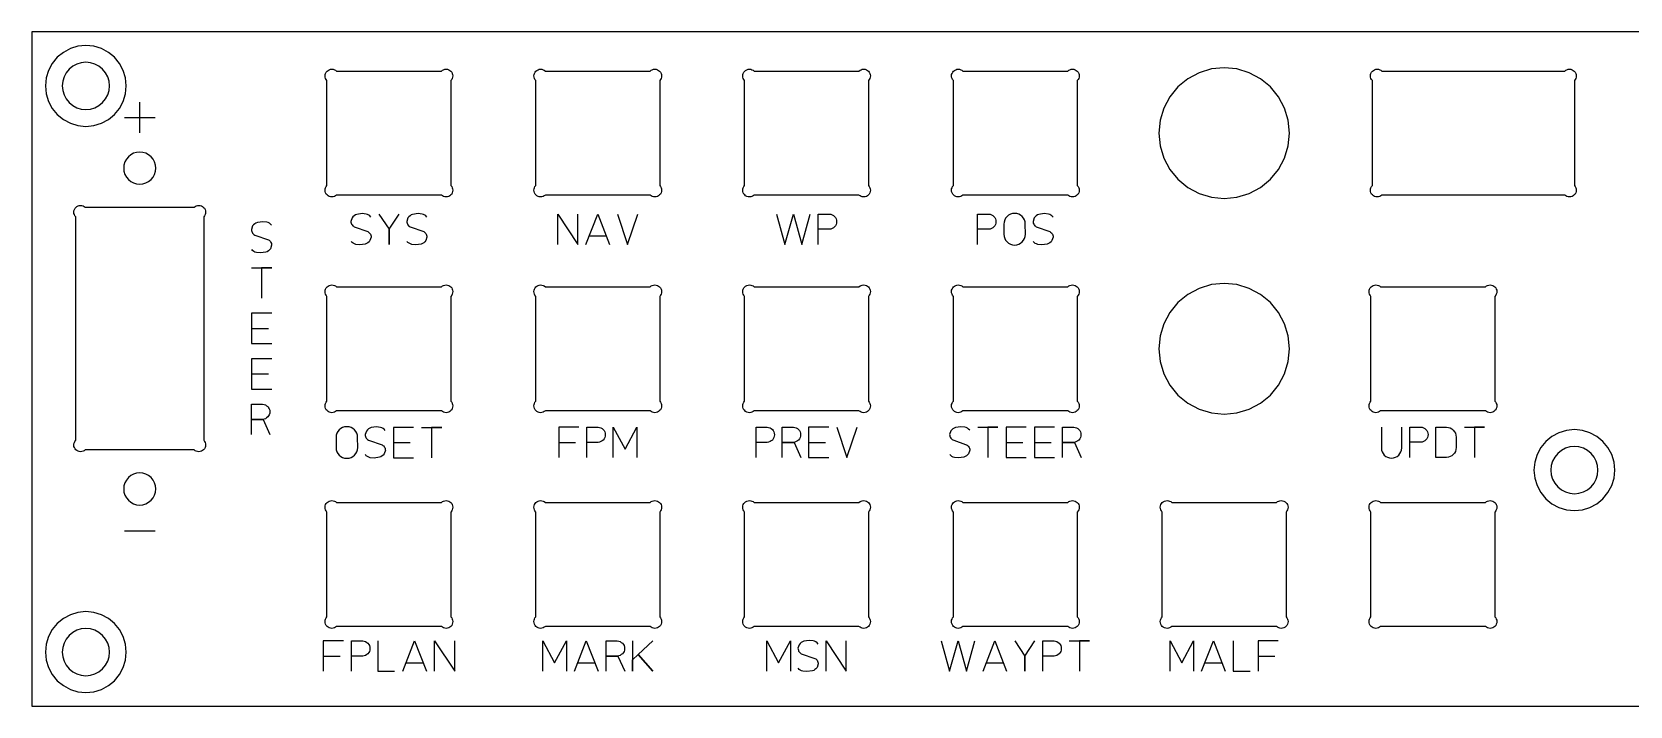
# Model space of a CAD drawing. Extents: x -112 to 112, y -25 to 25.
# Drawn here: x -112.5 to 6.1, y -25 to 25 of the extents above; entities that cross this region are included whole.
import ezdxf

# ---------------------------------------------------------------- set-up
doc = ezdxf.new("R2010")
doc.units = 0
doc.layers.add('LAYER_1', color=7, linetype='CONTINUOUS')

msp = doc.modelspace()

# ---------------------------------------------------------------- linework, layer by layer
at = {"layer": 'LAYER_1'}
msp.add_lwpolyline([(112.5, 25), (-112.5, 25), (-112.5, 25), (-112.5, -25), (-112.5, -25), (112.5, -25), (112.5, -25), (112.5, 25), (112.5, 25)], close=True, dxfattribs=at)
at = {"layer": 'LAYER_1', "color": 254}
for points in [[(-108.5, 24), (-109.09, 23.94), (-109.65, 23.77), (-110.17, 23.49), (-110.62, 23.12), (-110.99, 22.67), (-111.27, 22.15), (-111.44, 21.59), (-111.5, 21), (-111.44, 20.41), (-111.27, 19.85), (-110.99, 19.33), (-110.62, 18.88), (-110.17, 18.51), (-109.65, 18.23), (-109.09, 18.06), (-108.5, 18), (-107.91, 18.06), (-107.35, 18.23), (-106.83, 18.51), (-106.38, 18.88), (-106.01, 19.33), (-105.73, 19.85), (-105.56, 20.41), (-105.5, 21), (-105.56, 21.59), (-105.73, 22.15), (-106.01, 22.67), (-106.38, 23.12), (-106.83, 23.49), (-107.35, 23.77), (-107.91, 23.94)], [(2, -4.5), (1.41, -4.56), (0.85, -4.73), (0.33, -5.01), (-0.12, -5.38), (-0.49, -5.83), (-0.77, -6.35), (-0.94, -6.91), (-1, -7.5), (-0.94, -8.09), (-0.77, -8.65), (-0.49, -9.17), (-0.12, -9.62), (0.33, -9.99), (0.85, -10.27), (1.41, -10.44), (2, -10.5), (2.59, -10.44), (3.15, -10.27), (3.67, -9.99), (4.12, -9.62), (4.49, -9.17), (4.77, -8.65), (4.94, -8.09), (5, -7.5), (4.94, -6.91), (4.77, -6.35), (4.49, -5.83), (4.12, -5.38), (3.67, -5.01), (3.15, -4.73), (2.59, -4.56)], [(-108.5, -18), (-109.09, -18.06), (-109.65, -18.23), (-110.17, -18.51), (-110.62, -18.88), (-110.99, -19.33), (-111.27, -19.85), (-111.44, -20.41), (-111.5, -21), (-111.44, -21.59), (-111.27, -22.15), (-110.99, -22.67), (-110.62, -23.12), (-110.17, -23.49), (-109.65, -23.77), (-109.09, -23.94), (-108.5, -24), (-107.91, -23.94), (-107.35, -23.77), (-106.83, -23.49), (-106.38, -23.12), (-106.01, -22.67), (-105.73, -22.15), (-105.56, -21.59), (-105.5, -21), (-105.56, -20.41), (-105.73, -19.85), (-106.01, -19.33), (-106.38, -18.88), (-106.83, -18.51), (-107.35, -18.23), (-107.91, -18.06)]]:
    msp.add_lwpolyline(points, close=True, dxfattribs=at)
at = {"layer": 'LAYER_1', "color": 7}
for points in [[(-108.5, 22.75), (-108.84, 22.72), (-109.17, 22.62), (-109.47, 22.46), (-109.74, 22.24), (-109.96, 21.97), (-110.12, 21.67), (-110.22, 21.34), (-110.25, 21), (-110.22, 20.66), (-110.12, 20.33), (-109.96, 20.03), (-109.74, 19.76), (-109.47, 19.54), (-109.17, 19.38), (-108.84, 19.28), (-108.5, 19.25), (-108.16, 19.28), (-107.83, 19.38), (-107.53, 19.54), (-107.26, 19.76), (-107.04, 20.03), (-106.88, 20.33), (-106.78, 20.66), (-106.75, 21), (-106.78, 21.34), (-106.88, 21.67), (-107.04, 21.97), (-107.26, 22.24), (-107.53, 22.46), (-107.83, 22.62), (-108.16, 22.72)], [(-82.11, 22.1), (-82.03, 22.16), (-81.95, 22.2), (-81.86, 22.23), (-81.76, 22.24), (-81.66, 22.23), (-81.56, 22.2), (-81.48, 22.15), (-81.41, 22.09), (-81.34, 22.02), (-81.3, 21.93), (-81.27, 21.84), (-81.26, 21.74), (-81.27, 21.64), (-81.3, 21.55), (-81.34, 21.47), (-81.4, 21.39), (-81.4, 13.61), (-81.34, 13.53), (-81.3, 13.45), (-81.27, 13.36), (-81.26, 13.26), (-81.27, 13.16), (-81.3, 13.06), (-81.34, 12.98), (-81.41, 12.91), (-81.48, 12.84), (-81.56, 12.8), (-81.66, 12.77), (-81.76, 12.76), (-81.86, 12.77), (-81.95, 12.8), (-82.03, 12.84), (-82.11, 12.9), (-89.89, 12.9), (-89.97, 12.84), (-90.05, 12.8), (-90.14, 12.77), (-90.24, 12.76), (-90.34, 12.77), (-90.43, 12.8), (-90.52, 12.84), (-90.59, 12.91), (-90.65, 12.98), (-90.7, 13.06), (-90.73, 13.16), (-90.74, 13.26), (-90.73, 13.36), (-90.7, 13.45), (-90.66, 13.53), (-90.6, 13.61), (-90.6, 21.39), (-90.66, 21.47), (-90.7, 21.55), (-90.73, 21.64), (-90.74, 21.74), (-90.73, 21.84), (-90.7, 21.93), (-90.65, 22.02), (-90.59, 22.09), (-90.52, 22.15), (-90.43, 22.2), (-90.34, 22.23), (-90.24, 22.24), (-90.14, 22.23), (-90.05, 22.2), (-89.97, 22.16), (-89.89, 22.1), (-82.11, 22.1)], [(-66.61, 22.1), (-66.53, 22.16), (-66.45, 22.2), (-66.36, 22.23), (-66.26, 22.24), (-66.16, 22.23), (-66.06, 22.2), (-65.98, 22.15), (-65.91, 22.09), (-65.84, 22.02), (-65.8, 21.93), (-65.77, 21.84), (-65.76, 21.74), (-65.77, 21.64), (-65.8, 21.55), (-65.84, 21.47), (-65.9, 21.39), (-65.9, 13.61), (-65.84, 13.53), (-65.8, 13.45), (-65.77, 13.36), (-65.76, 13.26), (-65.77, 13.16), (-65.8, 13.06), (-65.84, 12.98), (-65.91, 12.91), (-65.98, 12.84), (-66.06, 12.8), (-66.16, 12.77), (-66.26, 12.76), (-66.36, 12.77), (-66.45, 12.8), (-66.53, 12.84), (-66.61, 12.9), (-74.39, 12.9), (-74.47, 12.84), (-74.55, 12.8), (-74.64, 12.77), (-74.74, 12.76), (-74.84, 12.77), (-74.93, 12.8), (-75.02, 12.84), (-75.09, 12.91), (-75.15, 12.98), (-75.2, 13.06), (-75.23, 13.16), (-75.24, 13.26), (-75.23, 13.36), (-75.2, 13.45), (-75.16, 13.53), (-75.1, 13.61), (-75.1, 21.39), (-75.16, 21.47), (-75.2, 21.55), (-75.23, 21.64), (-75.24, 21.74), (-75.23, 21.84), (-75.2, 21.93), (-75.15, 22.02), (-75.09, 22.09), (-75.02, 22.15), (-74.93, 22.2), (-74.84, 22.23), (-74.74, 22.24), (-74.64, 22.23), (-74.55, 22.2), (-74.47, 22.16), (-74.39, 22.1), (-66.61, 22.1)], [(-51.11, 22.1), (-51.03, 22.16), (-50.95, 22.2), (-50.86, 22.23), (-50.76, 22.24), (-50.66, 22.23), (-50.56, 22.2), (-50.48, 22.15), (-50.41, 22.09), (-50.34, 22.02), (-50.3, 21.93), (-50.27, 21.84), (-50.26, 21.74), (-50.27, 21.64), (-50.3, 21.55), (-50.34, 21.47), (-50.4, 21.39), (-50.4, 13.61), (-50.34, 13.53), (-50.3, 13.45), (-50.27, 13.36), (-50.26, 13.26), (-50.27, 13.16), (-50.3, 13.06), (-50.34, 12.98), (-50.41, 12.91), (-50.48, 12.84), (-50.56, 12.8), (-50.66, 12.77), (-50.76, 12.76), (-50.86, 12.77), (-50.95, 12.8), (-51.03, 12.84), (-51.11, 12.9), (-58.89, 12.9), (-58.97, 12.84), (-59.05, 12.8), (-59.14, 12.77), (-59.24, 12.76), (-59.34, 12.77), (-59.43, 12.8), (-59.52, 12.84), (-59.59, 12.91), (-59.65, 12.98), (-59.7, 13.06), (-59.73, 13.16), (-59.74, 13.26), (-59.73, 13.36), (-59.7, 13.45), (-59.66, 13.53), (-59.6, 13.61), (-59.6, 21.39), (-59.66, 21.47), (-59.7, 21.55), (-59.73, 21.64), (-59.74, 21.74), (-59.73, 21.84), (-59.7, 21.93), (-59.65, 22.02), (-59.59, 22.09), (-59.52, 22.15), (-59.43, 22.2), (-59.34, 22.23), (-59.24, 22.24), (-59.14, 22.23), (-59.05, 22.2), (-58.97, 22.16), (-58.89, 22.1), (-51.11, 22.1)], [(-35.61, 22.1), (-35.53, 22.16), (-35.45, 22.2), (-35.36, 22.23), (-35.26, 22.24), (-35.16, 22.23), (-35.06, 22.2), (-34.98, 22.15), (-34.91, 22.09), (-34.84, 22.02), (-34.8, 21.93), (-34.77, 21.84), (-34.76, 21.74), (-34.77, 21.64), (-34.8, 21.55), (-34.84, 21.47), (-34.9, 21.39), (-34.9, 13.61), (-34.84, 13.53), (-34.8, 13.45), (-34.77, 13.36), (-34.76, 13.26), (-34.77, 13.16), (-34.8, 13.06), (-34.84, 12.98), (-34.91, 12.91), (-34.98, 12.84), (-35.06, 12.8), (-35.16, 12.77), (-35.26, 12.76), (-35.36, 12.77), (-35.45, 12.8), (-35.53, 12.84), (-35.61, 12.9), (-43.39, 12.9), (-43.47, 12.84), (-43.55, 12.8), (-43.64, 12.77), (-43.74, 12.76), (-43.84, 12.77), (-43.93, 12.8), (-44.02, 12.84), (-44.09, 12.91), (-44.15, 12.98), (-44.2, 13.06), (-44.23, 13.16), (-44.24, 13.26), (-44.23, 13.36), (-44.2, 13.45), (-44.16, 13.53), (-44.1, 13.61), (-44.1, 21.39), (-44.16, 21.47), (-44.2, 21.55), (-44.23, 21.64), (-44.24, 21.74), (-44.23, 21.84), (-44.2, 21.93), (-44.15, 22.02), (-44.09, 22.09), (-44.02, 22.15), (-43.93, 22.2), (-43.84, 22.23), (-43.74, 22.24), (-43.64, 22.23), (-43.55, 22.2), (-43.47, 22.16), (-43.39, 22.1), (-35.61, 22.1)], [(-24, 22.35), (-24.95, 22.26), (-25.86, 21.98), (-26.69, 21.53), (-27.43, 20.93), (-28.03, 20.19), (-28.48, 19.36), (-28.76, 18.45), (-28.85, 17.5), (-28.76, 16.55), (-28.48, 15.64), (-28.03, 14.81), (-27.43, 14.07), (-26.69, 13.47), (-25.86, 13.02), (-24.95, 12.74), (-24, 12.65), (-23.05, 12.74), (-22.14, 13.02), (-21.31, 13.47), (-20.57, 14.07), (-19.97, 14.81), (-19.52, 15.64), (-19.24, 16.55), (-19.15, 17.5), (-19.24, 18.45), (-19.52, 19.36), (-19.97, 20.19), (-20.57, 20.93), (-21.31, 21.53), (-22.14, 21.98), (-23.05, 22.26)], [(1.29, 22.1), (1.37, 22.16), (1.45, 22.2), (1.54, 22.23), (1.64, 22.24), (1.74, 22.23), (1.83, 22.2), (1.92, 22.15), (1.99, 22.09), (2.06, 22.02), (2.1, 21.93), (2.13, 21.84), (2.14, 21.74), (2.13, 21.64), (2.1, 21.55), (2.06, 21.47), (2, 21.39), (2, 13.61), (2.06, 13.53), (2.1, 13.45), (2.13, 13.36), (2.14, 13.26), (2.13, 13.16), (2.1, 13.06), (2.06, 12.98), (1.99, 12.91), (1.92, 12.84), (1.83, 12.8), (1.74, 12.77), (1.64, 12.76), (1.54, 12.77), (1.45, 12.8), (1.37, 12.84), (1.29, 12.9), (-12.29, 12.9), (-12.37, 12.84), (-12.45, 12.8), (-12.54, 12.77), (-12.64, 12.76), (-12.74, 12.77), (-12.83, 12.8), (-12.92, 12.84), (-12.99, 12.91), (-13.05, 12.98), (-13.1, 13.06), (-13.13, 13.16), (-13.14, 13.26), (-13.13, 13.36), (-13.1, 13.45), (-13.06, 13.53), (-13, 13.61), (-13, 21.39), (-13.06, 21.47), (-13.1, 21.55), (-13.13, 21.64), (-13.14, 21.74), (-13.13, 21.84), (-13.1, 21.93), (-13.05, 22.02), (-12.99, 22.09), (-12.92, 22.15), (-12.83, 22.2), (-12.74, 22.23), (-12.64, 22.24), (-12.54, 22.23), (-12.45, 22.2), (-12.37, 22.16), (-12.29, 22.1), (1.29, 22.1)], [(-104.5, 16.09), (-104.73, 16.07), (-104.96, 16), (-105.16, 15.89), (-105.34, 15.74), (-105.49, 15.56), (-105.6, 15.36), (-105.67, 15.13), (-105.69, 14.9), (-105.67, 14.67), (-105.6, 14.44), (-105.49, 14.24), (-105.34, 14.06), (-105.16, 13.91), (-104.96, 13.8), (-104.73, 13.73), (-104.5, 13.71), (-104.27, 13.73), (-104.04, 13.8), (-103.84, 13.91), (-103.66, 14.06), (-103.51, 14.24), (-103.4, 14.44), (-103.33, 14.67), (-103.31, 14.9), (-103.33, 15.13), (-103.4, 15.36), (-103.51, 15.56), (-103.66, 15.74), (-103.84, 15.89), (-104.04, 16), (-104.27, 16.07)], [(-100.46, 12), (-100.38, 12.06), (-100.3, 12.1), (-100.21, 12.13), (-100.11, 12.14), (-100.01, 12.13), (-99.91, 12.1), (-99.83, 12.05), (-99.76, 11.99), (-99.69, 11.92), (-99.65, 11.83), (-99.62, 11.74), (-99.61, 11.64), (-99.62, 11.54), (-99.65, 11.45), (-99.69, 11.37), (-99.75, 11.29), (-99.75, -5.29), (-99.69, -5.37), (-99.65, -5.45), (-99.62, -5.54), (-99.61, -5.64), (-99.62, -5.74), (-99.65, -5.83), (-99.69, -5.92), (-99.76, -5.99), (-99.83, -6.05), (-99.91, -6.1), (-100.01, -6.13), (-100.11, -6.14), (-100.21, -6.13), (-100.3, -6.1), (-100.38, -6.06), (-100.46, -6), (-108.54, -6), (-108.62, -6.06), (-108.7, -6.1), (-108.79, -6.13), (-108.89, -6.14), (-108.99, -6.13), (-109.08, -6.1), (-109.17, -6.05), (-109.24, -5.99), (-109.3, -5.92), (-109.35, -5.83), (-109.38, -5.74), (-109.39, -5.64), (-109.38, -5.54), (-109.35, -5.45), (-109.31, -5.37), (-109.25, -5.29), (-109.25, 11.29), (-109.31, 11.37), (-109.35, 11.45), (-109.38, 11.54), (-109.39, 11.64), (-109.38, 11.74), (-109.35, 11.83), (-109.3, 11.92), (-109.24, 11.99), (-109.17, 12.05), (-109.08, 12.1), (-108.99, 12.13), (-108.89, 12.14), (-108.79, 12.13), (-108.7, 12.1), (-108.62, 12.06), (-108.54, 12), (-100.46, 12)], [(-82.11, 6.1), (-82.03, 6.16), (-81.95, 6.2), (-81.86, 6.23), (-81.76, 6.24), (-81.66, 6.23), (-81.56, 6.2), (-81.48, 6.15), (-81.41, 6.09), (-81.34, 6.02), (-81.3, 5.93), (-81.27, 5.84), (-81.26, 5.74), (-81.27, 5.64), (-81.3, 5.55), (-81.34, 5.47), (-81.4, 5.39), (-81.4, -2.39), (-81.34, -2.47), (-81.3, -2.55), (-81.27, -2.64), (-81.26, -2.74), (-81.27, -2.84), (-81.3, -2.94), (-81.34, -3.02), (-81.41, -3.09), (-81.48, -3.15), (-81.56, -3.2), (-81.66, -3.23), (-81.76, -3.24), (-81.86, -3.23), (-81.95, -3.2), (-82.03, -3.16), (-82.11, -3.1), (-89.89, -3.1), (-89.97, -3.16), (-90.05, -3.2), (-90.14, -3.23), (-90.24, -3.24), (-90.34, -3.23), (-90.43, -3.2), (-90.52, -3.15), (-90.59, -3.09), (-90.65, -3.02), (-90.7, -2.94), (-90.73, -2.84), (-90.74, -2.74), (-90.73, -2.64), (-90.7, -2.55), (-90.66, -2.47), (-90.6, -2.39), (-90.6, 5.39), (-90.66, 5.47), (-90.7, 5.55), (-90.73, 5.64), (-90.74, 5.74), (-90.73, 5.84), (-90.7, 5.93), (-90.65, 6.02), (-90.59, 6.09), (-90.52, 6.15), (-90.43, 6.2), (-90.34, 6.23), (-90.24, 6.24), (-90.14, 6.23), (-90.05, 6.2), (-89.97, 6.16), (-89.89, 6.1), (-82.11, 6.1)], [(-66.61, 6.1), (-66.53, 6.16), (-66.45, 6.2), (-66.36, 6.23), (-66.26, 6.24), (-66.16, 6.23), (-66.06, 6.2), (-65.98, 6.15), (-65.91, 6.09), (-65.84, 6.02), (-65.8, 5.93), (-65.77, 5.84), (-65.76, 5.74), (-65.77, 5.64), (-65.8, 5.55), (-65.84, 5.47), (-65.9, 5.39), (-65.9, -2.39), (-65.84, -2.47), (-65.8, -2.55), (-65.77, -2.64), (-65.76, -2.74), (-65.77, -2.84), (-65.8, -2.94), (-65.84, -3.02), (-65.91, -3.09), (-65.98, -3.15), (-66.06, -3.2), (-66.16, -3.23), (-66.26, -3.24), (-66.36, -3.23), (-66.45, -3.2), (-66.53, -3.16), (-66.61, -3.1), (-74.39, -3.1), (-74.47, -3.16), (-74.55, -3.2), (-74.64, -3.23), (-74.74, -3.24), (-74.84, -3.23), (-74.93, -3.2), (-75.02, -3.15), (-75.09, -3.09), (-75.15, -3.02), (-75.2, -2.94), (-75.23, -2.84), (-75.24, -2.74), (-75.23, -2.64), (-75.2, -2.55), (-75.16, -2.47), (-75.1, -2.39), (-75.1, 5.39), (-75.16, 5.47), (-75.2, 5.55), (-75.23, 5.64), (-75.24, 5.74), (-75.23, 5.84), (-75.2, 5.93), (-75.15, 6.02), (-75.09, 6.09), (-75.02, 6.15), (-74.93, 6.2), (-74.84, 6.23), (-74.74, 6.24), (-74.64, 6.23), (-74.55, 6.2), (-74.47, 6.16), (-74.39, 6.1), (-66.61, 6.1)], [(-51.11, 6.1), (-51.03, 6.16), (-50.95, 6.2), (-50.86, 6.23), (-50.76, 6.24), (-50.66, 6.23), (-50.56, 6.2), (-50.48, 6.15), (-50.41, 6.09), (-50.34, 6.02), (-50.3, 5.93), (-50.27, 5.84), (-50.26, 5.74), (-50.27, 5.64), (-50.3, 5.55), (-50.34, 5.47), (-50.4, 5.39), (-50.4, -2.39), (-50.34, -2.47), (-50.3, -2.55), (-50.27, -2.64), (-50.26, -2.74), (-50.27, -2.84), (-50.3, -2.94), (-50.34, -3.02), (-50.41, -3.09), (-50.48, -3.15), (-50.56, -3.2), (-50.66, -3.23), (-50.76, -3.24), (-50.86, -3.23), (-50.95, -3.2), (-51.03, -3.16), (-51.11, -3.1), (-58.89, -3.1), (-58.97, -3.16), (-59.05, -3.2), (-59.14, -3.23), (-59.24, -3.24), (-59.34, -3.23), (-59.43, -3.2), (-59.52, -3.15), (-59.59, -3.09), (-59.65, -3.02), (-59.7, -2.94), (-59.73, -2.84), (-59.74, -2.74), (-59.73, -2.64), (-59.7, -2.55), (-59.66, -2.47), (-59.6, -2.39), (-59.6, 5.39), (-59.66, 5.47), (-59.7, 5.55), (-59.73, 5.64), (-59.74, 5.74), (-59.73, 5.84), (-59.7, 5.93), (-59.65, 6.02), (-59.59, 6.09), (-59.52, 6.15), (-59.43, 6.2), (-59.34, 6.23), (-59.24, 6.24), (-59.14, 6.23), (-59.05, 6.2), (-58.97, 6.16), (-58.89, 6.1), (-51.11, 6.1)], [(-35.61, 6.1), (-35.53, 6.16), (-35.45, 6.2), (-35.36, 6.23), (-35.26, 6.24), (-35.16, 6.23), (-35.06, 6.2), (-34.98, 6.15), (-34.91, 6.09), (-34.84, 6.02), (-34.8, 5.93), (-34.77, 5.84), (-34.76, 5.74), (-34.77, 5.64), (-34.8, 5.55), (-34.84, 5.47), (-34.9, 5.39), (-34.9, -2.39), (-34.84, -2.47), (-34.8, -2.55), (-34.77, -2.64), (-34.76, -2.74), (-34.77, -2.84), (-34.8, -2.94), (-34.84, -3.02), (-34.91, -3.09), (-34.98, -3.15), (-35.06, -3.2), (-35.16, -3.23), (-35.26, -3.24), (-35.36, -3.23), (-35.45, -3.2), (-35.53, -3.16), (-35.61, -3.1), (-43.39, -3.1), (-43.47, -3.16), (-43.55, -3.2), (-43.64, -3.23), (-43.74, -3.24), (-43.84, -3.23), (-43.93, -3.2), (-44.02, -3.15), (-44.09, -3.09), (-44.15, -3.02), (-44.2, -2.94), (-44.23, -2.84), (-44.24, -2.74), (-44.23, -2.64), (-44.2, -2.55), (-44.16, -2.47), (-44.1, -2.39), (-44.1, 5.39), (-44.16, 5.47), (-44.2, 5.55), (-44.23, 5.64), (-44.24, 5.74), (-44.23, 5.84), (-44.2, 5.93), (-44.15, 6.02), (-44.09, 6.09), (-44.02, 6.15), (-43.93, 6.2), (-43.84, 6.23), (-43.74, 6.24), (-43.64, 6.23), (-43.55, 6.2), (-43.47, 6.16), (-43.39, 6.1), (-35.61, 6.1)], [(-24, 6.35), (-24.95, 6.26), (-25.86, 5.98), (-26.69, 5.53), (-27.43, 4.93), (-28.03, 4.19), (-28.48, 3.36), (-28.76, 2.45), (-28.85, 1.5), (-28.76, 0.55), (-28.48, -0.36), (-28.03, -1.19), (-27.43, -1.93), (-26.69, -2.53), (-25.86, -2.98), (-24.95, -3.26), (-24, -3.35), (-23.05, -3.26), (-22.14, -2.98), (-21.31, -2.53), (-20.57, -1.93), (-19.97, -1.19), (-19.52, -0.36), (-19.24, 0.55), (-19.15, 1.5), (-19.24, 2.45), (-19.52, 3.36), (-19.97, 4.19), (-20.57, 4.93), (-21.31, 5.53), (-22.14, 5.98), (-23.05, 6.26)], [(-4.61, 6.1), (-4.53, 6.16), (-4.45, 6.2), (-4.36, 6.23), (-4.26, 6.24), (-4.16, 6.23), (-4.06, 6.2), (-3.98, 6.15), (-3.91, 6.09), (-3.84, 6.02), (-3.8, 5.93), (-3.77, 5.84), (-3.76, 5.74), (-3.77, 5.64), (-3.8, 5.55), (-3.84, 5.47), (-3.9, 5.39), (-3.9, -2.39), (-3.84, -2.47), (-3.8, -2.55), (-3.77, -2.64), (-3.76, -2.74), (-3.77, -2.84), (-3.8, -2.94), (-3.84, -3.02), (-3.91, -3.09), (-3.98, -3.15), (-4.06, -3.2), (-4.16, -3.23), (-4.26, -3.24), (-4.36, -3.23), (-4.45, -3.2), (-4.53, -3.16), (-4.61, -3.1), (-12.39, -3.1), (-12.47, -3.16), (-12.55, -3.2), (-12.64, -3.23), (-12.74, -3.24), (-12.84, -3.23), (-12.93, -3.2), (-13.02, -3.15), (-13.09, -3.09), (-13.15, -3.02), (-13.2, -2.94), (-13.23, -2.84), (-13.24, -2.74), (-13.23, -2.64), (-13.2, -2.55), (-13.16, -2.47), (-13.1, -2.39), (-13.1, 5.39), (-13.16, 5.47), (-13.2, 5.55), (-13.23, 5.64), (-13.24, 5.74), (-13.23, 5.84), (-13.2, 5.93), (-13.15, 6.02), (-13.09, 6.09), (-13.02, 6.15), (-12.93, 6.2), (-12.84, 6.23), (-12.74, 6.24), (-12.64, 6.23), (-12.55, 6.2), (-12.47, 6.16), (-12.39, 6.1), (-4.61, 6.1)], [(2, -5.75), (1.66, -5.78), (1.33, -5.88), (1.03, -6.04), (0.76, -6.26), (0.54, -6.53), (0.38, -6.83), (0.28, -7.16), (0.25, -7.5), (0.28, -7.84), (0.38, -8.17), (0.54, -8.47), (0.76, -8.74), (1.03, -8.96), (1.33, -9.12), (1.66, -9.22), (2, -9.25), (2.34, -9.22), (2.67, -9.12), (2.97, -8.96), (3.24, -8.74), (3.46, -8.47), (3.62, -8.17), (3.72, -7.84), (3.75, -7.5), (3.72, -7.16), (3.62, -6.83), (3.46, -6.53), (3.24, -6.26), (2.97, -6.04), (2.67, -5.88), (2.34, -5.78)], [(-104.5, -7.71), (-104.73, -7.73), (-104.96, -7.8), (-105.16, -7.91), (-105.34, -8.06), (-105.49, -8.24), (-105.6, -8.44), (-105.67, -8.67), (-105.69, -8.9), (-105.67, -9.13), (-105.6, -9.36), (-105.49, -9.56), (-105.34, -9.74), (-105.16, -9.89), (-104.96, -10), (-104.73, -10.07), (-104.5, -10.1), (-104.27, -10.07), (-104.04, -10), (-103.84, -9.89), (-103.66, -9.74), (-103.51, -9.56), (-103.4, -9.36), (-103.33, -9.13), (-103.31, -8.9), (-103.33, -8.67), (-103.4, -8.44), (-103.51, -8.24), (-103.66, -8.06), (-103.84, -7.91), (-104.04, -7.8), (-104.27, -7.73)], [(-82.11, -9.9), (-82.03, -9.84), (-81.95, -9.8), (-81.86, -9.77), (-81.76, -9.76), (-81.66, -9.77), (-81.56, -9.8), (-81.48, -9.85), (-81.41, -9.91), (-81.34, -9.98), (-81.3, -10.06), (-81.27, -10.16), (-81.26, -10.26), (-81.27, -10.36), (-81.3, -10.45), (-81.34, -10.53), (-81.4, -10.61), (-81.4, -18.39), (-81.34, -18.47), (-81.3, -18.55), (-81.27, -18.64), (-81.26, -18.74), (-81.27, -18.84), (-81.3, -18.93), (-81.34, -19.02), (-81.41, -19.09), (-81.48, -19.16), (-81.56, -19.2), (-81.66, -19.23), (-81.76, -19.24), (-81.86, -19.23), (-81.95, -19.2), (-82.03, -19.16), (-82.11, -19.1), (-89.89, -19.1), (-89.97, -19.16), (-90.05, -19.2), (-90.14, -19.23), (-90.24, -19.24), (-90.34, -19.23), (-90.43, -19.2), (-90.52, -19.16), (-90.59, -19.09), (-90.65, -19.02), (-90.7, -18.93), (-90.73, -18.84), (-90.74, -18.74), (-90.73, -18.64), (-90.7, -18.55), (-90.66, -18.47), (-90.6, -18.39), (-90.6, -10.61), (-90.66, -10.53), (-90.7, -10.45), (-90.73, -10.36), (-90.74, -10.26), (-90.73, -10.16), (-90.7, -10.06), (-90.65, -9.98), (-90.59, -9.91), (-90.52, -9.85), (-90.43, -9.8), (-90.34, -9.77), (-90.24, -9.76), (-90.14, -9.77), (-90.05, -9.8), (-89.97, -9.84), (-89.89, -9.9), (-82.11, -9.9)], [(-66.61, -9.9), (-66.53, -9.84), (-66.45, -9.8), (-66.36, -9.77), (-66.26, -9.76), (-66.16, -9.77), (-66.06, -9.8), (-65.98, -9.85), (-65.91, -9.91), (-65.84, -9.98), (-65.8, -10.06), (-65.77, -10.16), (-65.76, -10.26), (-65.77, -10.36), (-65.8, -10.45), (-65.84, -10.53), (-65.9, -10.61), (-65.9, -18.39), (-65.84, -18.47), (-65.8, -18.55), (-65.77, -18.64), (-65.76, -18.74), (-65.77, -18.84), (-65.8, -18.93), (-65.84, -19.02), (-65.91, -19.09), (-65.98, -19.16), (-66.06, -19.2), (-66.16, -19.23), (-66.26, -19.24), (-66.36, -19.23), (-66.45, -19.2), (-66.53, -19.16), (-66.61, -19.1), (-74.39, -19.1), (-74.47, -19.16), (-74.55, -19.2), (-74.64, -19.23), (-74.74, -19.24), (-74.84, -19.23), (-74.93, -19.2), (-75.02, -19.16), (-75.09, -19.09), (-75.15, -19.02), (-75.2, -18.93), (-75.23, -18.84), (-75.24, -18.74), (-75.23, -18.64), (-75.2, -18.55), (-75.16, -18.47), (-75.1, -18.39), (-75.1, -10.61), (-75.16, -10.53), (-75.2, -10.45), (-75.23, -10.36), (-75.24, -10.26), (-75.23, -10.16), (-75.2, -10.06), (-75.15, -9.98), (-75.09, -9.91), (-75.02, -9.85), (-74.93, -9.8), (-74.84, -9.77), (-74.74, -9.76), (-74.64, -9.77), (-74.55, -9.8), (-74.47, -9.84), (-74.39, -9.9), (-66.61, -9.9)], [(-51.11, -9.9), (-51.03, -9.84), (-50.95, -9.8), (-50.86, -9.77), (-50.76, -9.76), (-50.66, -9.77), (-50.56, -9.8), (-50.48, -9.85), (-50.41, -9.91), (-50.34, -9.98), (-50.3, -10.06), (-50.27, -10.16), (-50.26, -10.26), (-50.27, -10.36), (-50.3, -10.45), (-50.34, -10.53), (-50.4, -10.61), (-50.4, -18.39), (-50.34, -18.47), (-50.3, -18.55), (-50.27, -18.64), (-50.26, -18.74), (-50.27, -18.84), (-50.3, -18.93), (-50.34, -19.02), (-50.41, -19.09), (-50.48, -19.16), (-50.56, -19.2), (-50.66, -19.23), (-50.76, -19.24), (-50.86, -19.23), (-50.95, -19.2), (-51.03, -19.16), (-51.11, -19.1), (-58.89, -19.1), (-58.97, -19.16), (-59.05, -19.2), (-59.14, -19.23), (-59.24, -19.24), (-59.34, -19.23), (-59.43, -19.2), (-59.52, -19.16), (-59.59, -19.09), (-59.65, -19.02), (-59.7, -18.93), (-59.73, -18.84), (-59.74, -18.74), (-59.73, -18.64), (-59.7, -18.55), (-59.66, -18.47), (-59.6, -18.39), (-59.6, -10.61), (-59.66, -10.53), (-59.7, -10.45), (-59.73, -10.36), (-59.74, -10.26), (-59.73, -10.16), (-59.7, -10.06), (-59.65, -9.98), (-59.59, -9.91), (-59.52, -9.85), (-59.43, -9.8), (-59.34, -9.77), (-59.24, -9.76), (-59.14, -9.77), (-59.05, -9.8), (-58.97, -9.84), (-58.89, -9.9), (-51.11, -9.9)], [(-35.61, -9.9), (-35.53, -9.84), (-35.45, -9.8), (-35.36, -9.77), (-35.26, -9.76), (-35.16, -9.77), (-35.06, -9.8), (-34.98, -9.85), (-34.91, -9.91), (-34.84, -9.98), (-34.8, -10.06), (-34.77, -10.16), (-34.76, -10.26), (-34.77, -10.36), (-34.8, -10.45), (-34.84, -10.53), (-34.9, -10.61), (-34.9, -18.39), (-34.84, -18.47), (-34.8, -18.55), (-34.77, -18.64), (-34.76, -18.74), (-34.77, -18.84), (-34.8, -18.93), (-34.84, -19.02), (-34.91, -19.09), (-34.98, -19.16), (-35.06, -19.2), (-35.16, -19.23), (-35.26, -19.24), (-35.36, -19.23), (-35.45, -19.2), (-35.53, -19.16), (-35.61, -19.1), (-43.39, -19.1), (-43.47, -19.16), (-43.55, -19.2), (-43.64, -19.23), (-43.74, -19.24), (-43.84, -19.23), (-43.93, -19.2), (-44.02, -19.16), (-44.09, -19.09), (-44.15, -19.02), (-44.2, -18.93), (-44.23, -18.84), (-44.24, -18.74), (-44.23, -18.64), (-44.2, -18.55), (-44.16, -18.47), (-44.1, -18.39), (-44.1, -10.61), (-44.16, -10.53), (-44.2, -10.45), (-44.23, -10.36), (-44.24, -10.26), (-44.23, -10.16), (-44.2, -10.06), (-44.15, -9.98), (-44.09, -9.91), (-44.02, -9.85), (-43.93, -9.8), (-43.84, -9.77), (-43.74, -9.76), (-43.64, -9.77), (-43.55, -9.8), (-43.47, -9.84), (-43.39, -9.9), (-35.61, -9.9)], [(-20.11, -9.9), (-20.03, -9.84), (-19.95, -9.8), (-19.86, -9.77), (-19.76, -9.76), (-19.66, -9.77), (-19.56, -9.8), (-19.48, -9.85), (-19.41, -9.91), (-19.34, -9.98), (-19.3, -10.06), (-19.27, -10.16), (-19.26, -10.26), (-19.27, -10.36), (-19.3, -10.45), (-19.34, -10.53), (-19.4, -10.61), (-19.4, -18.39), (-19.34, -18.47), (-19.3, -18.55), (-19.27, -18.64), (-19.26, -18.74), (-19.27, -18.84), (-19.3, -18.93), (-19.34, -19.02), (-19.41, -19.09), (-19.48, -19.16), (-19.56, -19.2), (-19.66, -19.23), (-19.76, -19.24), (-19.86, -19.23), (-19.95, -19.2), (-20.03, -19.16), (-20.11, -19.1), (-27.89, -19.1), (-27.97, -19.16), (-28.05, -19.2), (-28.14, -19.23), (-28.24, -19.24), (-28.34, -19.23), (-28.43, -19.2), (-28.52, -19.16), (-28.59, -19.09), (-28.65, -19.02), (-28.7, -18.93), (-28.73, -18.84), (-28.74, -18.74), (-28.73, -18.64), (-28.7, -18.55), (-28.66, -18.47), (-28.6, -18.39), (-28.6, -10.61), (-28.66, -10.53), (-28.7, -10.45), (-28.73, -10.36), (-28.74, -10.26), (-28.73, -10.16), (-28.7, -10.06), (-28.65, -9.98), (-28.59, -9.91), (-28.52, -9.85), (-28.43, -9.8), (-28.34, -9.77), (-28.24, -9.76), (-28.14, -9.77), (-28.05, -9.8), (-27.97, -9.84), (-27.89, -9.9), (-20.11, -9.9)], [(-4.61, -9.9), (-4.53, -9.84), (-4.45, -9.8), (-4.36, -9.77), (-4.26, -9.76), (-4.16, -9.77), (-4.06, -9.8), (-3.98, -9.85), (-3.91, -9.91), (-3.84, -9.98), (-3.8, -10.06), (-3.77, -10.16), (-3.76, -10.26), (-3.77, -10.36), (-3.8, -10.45), (-3.84, -10.53), (-3.9, -10.61), (-3.9, -18.39), (-3.84, -18.47), (-3.8, -18.55), (-3.77, -18.64), (-3.76, -18.74), (-3.77, -18.84), (-3.8, -18.93), (-3.84, -19.02), (-3.91, -19.09), (-3.98, -19.16), (-4.06, -19.2), (-4.16, -19.23), (-4.26, -19.24), (-4.36, -19.23), (-4.45, -19.2), (-4.53, -19.16), (-4.61, -19.1), (-12.39, -19.1), (-12.47, -19.16), (-12.55, -19.2), (-12.64, -19.23), (-12.74, -19.24), (-12.84, -19.23), (-12.93, -19.2), (-13.02, -19.16), (-13.09, -19.09), (-13.15, -19.02), (-13.2, -18.93), (-13.23, -18.84), (-13.24, -18.74), (-13.23, -18.64), (-13.2, -18.55), (-13.16, -18.47), (-13.1, -18.39), (-13.1, -10.61), (-13.16, -10.53), (-13.2, -10.45), (-13.23, -10.36), (-13.24, -10.26), (-13.23, -10.16), (-13.2, -10.06), (-13.15, -9.98), (-13.09, -9.91), (-13.02, -9.85), (-12.93, -9.8), (-12.84, -9.77), (-12.74, -9.76), (-12.64, -9.77), (-12.55, -9.8), (-12.47, -9.84), (-12.39, -9.9), (-4.61, -9.9)], [(-108.5, -19.25), (-108.84, -19.28), (-109.17, -19.38), (-109.47, -19.54), (-109.74, -19.76), (-109.96, -20.03), (-110.12, -20.33), (-110.22, -20.66), (-110.25, -21), (-110.22, -21.34), (-110.12, -21.67), (-109.96, -21.97), (-109.74, -22.24), (-109.47, -22.46), (-109.17, -22.62), (-108.84, -22.72), (-108.5, -22.75), (-108.16, -22.72), (-107.83, -22.62), (-107.53, -22.46), (-107.26, -22.24), (-107.04, -21.97), (-106.88, -21.67), (-106.78, -21.34), (-106.75, -21), (-106.78, -20.66), (-106.88, -20.33), (-107.04, -20.03), (-107.26, -19.76), (-107.53, -19.54), (-107.83, -19.38), (-108.16, -19.28)]]:
    msp.add_lwpolyline(points, close=True, dxfattribs=at)
for points in [[(-104.5, 17.52), (-104.5, 19.8)], [(-105.64, 18.66), (-103.36, 18.66)], [(-94.72, 10.66), (-94.79, 10.74), (-94.87, 10.81), (-94.97, 10.86), (-95.07, 10.89), (-95.37, 10.92), (-95.77, 10.86), (-95.87, 10.82), (-95.96, 10.77), (-96.05, 10.7), (-96.12, 10.61), (-96.2, 10.35), (-96.2, 10.27), (-96.18, 10.2), (-96.16, 10.14), (-96.12, 10.08), (-96.07, 10.03), (-96.02, 9.98), (-95.96, 9.94), (-95.89, 9.91), (-95.02, 9.61), (-94.95, 9.58), (-94.89, 9.55), (-94.84, 9.5), (-94.79, 9.45), (-94.76, 9.39), (-94.73, 9.32), (-94.71, 9.25), (-94.71, 9.18), (-94.79, 8.91), (-94.86, 8.83), (-94.95, 8.76), (-95.04, 8.7), (-95.14, 8.66), (-95.54, 8.61), (-95.84, 8.64), (-95.95, 8.67), (-96.04, 8.72), (-96.12, 8.78), (-96.19, 8.86)], [(-87.34, 11.27), (-87.41, 11.35), (-87.49, 11.41), (-87.59, 11.46), (-87.69, 11.49), (-87.99, 11.53), (-88.39, 11.47), (-88.49, 11.43), (-88.58, 11.37), (-88.67, 11.3), (-88.74, 11.22), (-88.82, 10.95), (-88.82, 10.88), (-88.8, 10.81), (-88.77, 10.75), (-88.74, 10.69), (-88.69, 10.63), (-88.64, 10.59), (-88.58, 10.55), (-88.51, 10.52), (-87.64, 10.22), (-87.57, 10.19), (-87.51, 10.15), (-87.46, 10.11), (-87.41, 10.05), (-87.38, 9.99), (-87.35, 9.93), (-87.33, 9.86), (-87.33, 9.79), (-87.41, 9.52), (-87.48, 9.44), (-87.57, 9.37), (-87.66, 9.31), (-87.76, 9.27), (-88.16, 9.21), (-88.46, 9.24), (-88.56, 9.28), (-88.66, 9.33), (-88.74, 9.39), (-88.81, 9.47)], [(-86.74, 11.49), (-85.99, 10.37), (-85.99, 9.24), (-85.99, 10.37), (-85.24, 11.49)], [(-83.19, 11.27), (-83.26, 11.35), (-83.34, 11.41), (-83.44, 11.46), (-83.54, 11.49), (-83.84, 11.53), (-84.24, 11.47), (-84.34, 11.43), (-84.43, 11.37), (-84.52, 11.3), (-84.59, 11.22), (-84.67, 10.95), (-84.67, 10.88), (-84.65, 10.81), (-84.62, 10.75), (-84.59, 10.69), (-84.54, 10.63), (-84.49, 10.59), (-84.43, 10.55), (-84.36, 10.52), (-83.49, 10.22), (-83.42, 10.19), (-83.36, 10.15), (-83.31, 10.11), (-83.26, 10.05), (-83.23, 9.99), (-83.2, 9.93), (-83.18, 9.86), (-83.18, 9.79), (-83.26, 9.52), (-83.33, 9.44), (-83.42, 9.37), (-83.51, 9.31), (-83.61, 9.27), (-84.01, 9.21), (-84.31, 9.24), (-84.41, 9.28), (-84.51, 9.33), (-84.59, 9.39), (-84.66, 9.47)], [(-73.47, 9.24), (-73.47, 11.49), (-71.97, 9.24), (-71.97, 11.49)], [(-71.38, 9.24), (-70.5, 11.49), (-69.62, 9.24)], [(-69.03, 11.49), (-68.28, 9.24), (-67.53, 11.49)], [(-57.23, 11.49), (-56.61, 9.24), (-55.98, 11.49), (-55.36, 9.24), (-54.73, 11.49)], [(-54.13, 9.24), (-54.13, 11.49), (-53.31, 11.49), (-53.2, 11.48), (-53.09, 11.44), (-53, 11.39), (-52.92, 11.32), (-52.86, 11.24), (-52.81, 11.14), (-52.78, 11.04), (-52.77, 10.93), (-52.78, 10.82), (-52.81, 10.72), (-52.86, 10.62), (-52.92, 10.54), (-53, 10.47), (-53.09, 10.42), (-53.2, 10.38), (-53.31, 10.37), (-54.13, 10.37)], [(-42.3, 9.24), (-42.3, 11.49), (-41.48, 11.49), (-41.37, 11.48), (-41.27, 11.44), (-41.18, 11.39), (-41.1, 11.32), (-41.03, 11.24), (-40.98, 11.14), (-40.95, 11.04), (-40.94, 10.93), (-40.95, 10.82), (-40.98, 10.72), (-41.03, 10.62), (-41.1, 10.54), (-41.18, 10.47), (-41.27, 10.42), (-41.37, 10.38), (-41.48, 10.37), (-42.3, 10.37)], [(-40.35, 9.99), (-40.34, 9.83), (-40.29, 9.68), (-40.22, 9.55), (-40.12, 9.43), (-40, 9.33), (-39.87, 9.26), (-39.72, 9.21), (-39.55, 9.19), (-39.39, 9.21), (-39.24, 9.26), (-39.11, 9.33), (-38.99, 9.43), (-38.89, 9.55), (-38.82, 9.68), (-38.77, 9.83), (-38.75, 9.99), (-38.76, 10.74), (-38.77, 10.91), (-38.82, 11.06), (-38.89, 11.19), (-38.99, 11.31), (-39.11, 11.41), (-39.24, 11.48), (-39.39, 11.53), (-39.55, 11.54), (-39.72, 11.53), (-39.87, 11.48), (-40, 11.41), (-40.12, 11.31), (-40.22, 11.19), (-40.29, 11.06), (-40.34, 10.9), (-40.35, 10.74), (-40.35, 9.99)], [(-36.7, 11.27), (-36.78, 11.35), (-36.86, 11.41), (-36.95, 11.46), (-37.05, 11.49), (-37.36, 11.53), (-37.76, 11.47), (-37.86, 11.43), (-37.95, 11.37), (-38.03, 11.3), (-38.1, 11.22), (-38.19, 10.95), (-38.19, 10.88), (-38.17, 10.81), (-38.14, 10.75), (-38.11, 10.69), (-38.06, 10.63), (-38.01, 10.59), (-37.95, 10.55), (-37.88, 10.52), (-37.01, 10.22), (-36.94, 10.19), (-36.88, 10.15), (-36.82, 10.11), (-36.78, 10.05), (-36.74, 9.99), (-36.72, 9.93), (-36.7, 9.86), (-36.69, 9.79), (-36.78, 9.52), (-36.85, 9.44), (-36.93, 9.36), (-37.03, 9.31), (-37.13, 9.27), (-37.53, 9.21), (-37.83, 9.24), (-37.93, 9.28), (-38.03, 9.32), (-38.11, 9.39), (-38.18, 9.47)], [(-71.12, 9.87), (-69.88, 9.87)], [(-96.2, 7.51), (-94.7, 7.51), (-95.45, 7.51), (-95.45, 5.26)], [(-94.7, 4.14), (-96.2, 4.14), (-96.2, 1.89), (-94.7, 1.89)], [(-96.2, 3.01), (-94.95, 3.01)], [(-94.7, 0.76), (-96.2, 0.76), (-96.2, -1.49), (-94.7, -1.49)], [(-96.2, -0.36), (-94.95, -0.36)], [(-96.2, -4.86), (-96.2, -2.61), (-95.38, -2.61), (-95.27, -2.63), (-95.17, -2.66), (-95.08, -2.72), (-95, -2.78), (-94.93, -2.87), (-94.88, -2.96), (-94.85, -3.06), (-94.84, -3.17), (-94.85, -3.28), (-94.88, -3.39), (-94.93, -3.48), (-95, -3.56), (-95.08, -3.63), (-95.17, -3.69), (-95.27, -3.72), (-95.38, -3.74), (-96.2, -3.74), (-95.33, -3.74), (-94.83, -4.86)], [(-89.92, -5.83), (-89.91, -5.99), (-89.86, -6.14), (-89.79, -6.27), (-89.69, -6.39), (-89.57, -6.49), (-89.44, -6.56), (-89.29, -6.61), (-89.12, -6.62), (-88.96, -6.61), (-88.81, -6.56), (-88.68, -6.49), (-88.56, -6.39), (-88.46, -6.27), (-88.39, -6.14), (-88.34, -5.99), (-88.32, -5.83), (-88.33, -5.08), (-88.34, -4.91), (-88.39, -4.76), (-88.46, -4.63), (-88.56, -4.51), (-88.68, -4.41), (-88.81, -4.34), (-88.96, -4.29), (-89.12, -4.28), (-89.29, -4.29), (-89.44, -4.34), (-89.57, -4.41), (-89.69, -4.51), (-89.79, -4.63), (-89.86, -4.76), (-89.91, -4.91), (-89.92, -5.08), (-89.92, -5.83)], [(-86.28, -4.55), (-86.35, -4.47), (-86.43, -4.41), (-86.52, -4.36), (-86.62, -4.33), (-86.93, -4.29), (-87.33, -4.35), (-87.43, -4.39), (-87.52, -4.45), (-87.6, -4.52), (-87.67, -4.6), (-87.76, -4.87), (-87.76, -4.94), (-87.74, -5.01), (-87.71, -5.07), (-87.68, -5.13), (-87.63, -5.19), (-87.58, -5.23), (-87.52, -5.27), (-87.45, -5.3), (-86.58, -5.6), (-86.51, -5.63), (-86.45, -5.67), (-86.39, -5.71), (-86.35, -5.77), (-86.31, -5.83), (-86.29, -5.89), (-86.27, -5.96), (-86.26, -6.03), (-86.35, -6.3), (-86.42, -6.38), (-86.5, -6.45), (-86.6, -6.51), (-86.7, -6.55), (-87.1, -6.61), (-87.4, -6.58), (-87.5, -6.54), (-87.6, -6.49), (-87.68, -6.43), (-87.75, -6.35)], [(-84.17, -4.33), (-85.67, -4.33), (-85.67, -6.58), (-84.17, -6.58)], [(-83.58, -4.33), (-82.08, -4.33), (-82.83, -4.33), (-82.83, -6.58)], [(-71.9, -4.32), (-73.4, -4.32), (-73.4, -6.57)], [(-71.3, -6.57), (-71.3, -4.32), (-70.47, -4.32), (-70.37, -4.33), (-70.26, -4.37), (-70.17, -4.42), (-70.09, -4.49), (-70.03, -4.57), (-69.98, -4.66), (-69.95, -4.77), (-69.94, -4.88), (-69.95, -4.99), (-69.98, -5.09), (-70.03, -5.18), (-70.09, -5.27), (-70.17, -5.34), (-70.26, -5.39), (-70.37, -5.42), (-70.47, -5.44), (-71.3, -5.44)], [(-69.35, -6.57), (-69.35, -4.32), (-68.47, -5.94), (-67.6, -4.32), (-67.6, -6.57)], [(-58.75, -6.57), (-58.75, -4.32), (-57.92, -4.32), (-57.82, -4.33), (-57.71, -4.37), (-57.62, -4.42), (-57.54, -4.49), (-57.48, -4.57), (-57.43, -4.66), (-57.4, -4.77), (-57.39, -4.88), (-57.4, -4.99), (-57.43, -5.09), (-57.48, -5.18), (-57.54, -5.27), (-57.62, -5.34), (-57.71, -5.39), (-57.82, -5.42), (-57.92, -5.44), (-58.75, -5.44)], [(-56.8, -6.57), (-56.8, -4.32), (-55.98, -4.32), (-55.87, -4.33), (-55.76, -4.37), (-55.67, -4.42), (-55.59, -4.49), (-55.53, -4.57), (-55.48, -4.66), (-55.45, -4.77), (-55.44, -4.88), (-55.45, -4.99), (-55.48, -5.09), (-55.53, -5.18), (-55.59, -5.27), (-55.67, -5.34), (-55.76, -5.39), (-55.87, -5.42), (-55.97, -5.44), (-56.8, -5.44), (-55.92, -5.44), (-55.42, -6.57)], [(-53.35, -4.32), (-54.85, -4.32), (-54.85, -6.57), (-53.35, -6.57)], [(-52.75, -4.32), (-52, -6.57), (-51.25, -4.32)], [(-42.89, -4.54), (-42.97, -4.46), (-43.05, -4.39), (-43.14, -4.35), (-43.24, -4.31), (-43.55, -4.28), (-43.94, -4.34), (-44.05, -4.38), (-44.14, -4.44), (-44.22, -4.51), (-44.29, -4.59), (-44.38, -4.86), (-44.37, -4.93), (-44.36, -5), (-44.33, -5.06), (-44.29, -5.12), (-44.25, -5.18), (-44.2, -5.22), (-44.14, -5.26), (-44.07, -5.29), (-43.19, -5.59), (-43.13, -5.62), (-43.07, -5.66), (-43.01, -5.7), (-42.97, -5.76), (-42.93, -5.82), (-42.91, -5.88), (-42.89, -5.95), (-42.88, -6.02), (-42.97, -6.29), (-43.04, -6.37), (-43.12, -6.44), (-43.22, -6.5), (-43.32, -6.54), (-43.72, -6.6), (-44.02, -6.56), (-44.12, -6.53), (-44.21, -6.48), (-44.3, -6.42), (-44.37, -6.34)], [(-42.29, -4.31), (-40.79, -4.31), (-41.54, -4.31), (-41.54, -6.56)], [(-38.69, -4.31), (-40.19, -4.31), (-40.19, -6.56), (-38.69, -6.56)], [(-36.59, -4.31), (-38.09, -4.31), (-38.09, -6.56), (-36.59, -6.56)], [(-35.99, -6.56), (-35.99, -4.31), (-35.17, -4.31), (-35.06, -4.33), (-34.96, -4.36), (-34.87, -4.42), (-34.79, -4.49), (-34.72, -4.57), (-34.67, -4.66), (-34.64, -4.77), (-34.63, -4.88), (-34.64, -4.99), (-34.67, -5.09), (-34.72, -5.18), (-34.79, -5.27), (-34.87, -5.33), (-34.96, -5.39), (-35.06, -5.42), (-35.17, -5.44), (-35.99, -5.44), (-35.12, -5.44), (-34.62, -6.56)], [(-12.32, -4.31), (-12.32, -5.86), (-12.31, -6.01), (-12.27, -6.15), (-12.2, -6.28), (-12.11, -6.39), (-11.99, -6.48), (-11.87, -6.55), (-11.73, -6.59), (-11.57, -6.61), (-11.42, -6.59), (-11.28, -6.55), (-11.16, -6.48), (-11.04, -6.39), (-10.95, -6.28), (-10.88, -6.15), (-10.84, -6.01), (-10.82, -5.86), (-10.82, -4.31)], [(-10.22, -6.56), (-10.22, -4.31), (-9.4, -4.31), (-9.29, -4.32), (-9.19, -4.36), (-9.1, -4.41), (-9.02, -4.48), (-8.95, -4.56), (-8.9, -4.66), (-8.87, -4.76), (-8.86, -4.87), (-8.87, -4.98), (-8.9, -5.08), (-8.95, -5.18), (-9.02, -5.26), (-9.1, -5.33), (-9.19, -5.38), (-9.29, -5.42), (-9.4, -5.43), (-10.22, -5.43)], [(-8.28, -4.31), (-7.5, -4.31), (-7.35, -4.33), (-7.22, -4.37), (-7.09, -4.44), (-6.99, -4.54), (-6.9, -4.65), (-6.83, -4.77), (-6.79, -4.91), (-6.77, -5.06), (-6.78, -5.81), (-6.77, -5.83), (-6.79, -5.98), (-6.83, -6.11), (-6.9, -6.24), (-6.99, -6.34), (-7.09, -6.43), (-7.22, -6.5), (-7.35, -6.54), (-7.5, -6.56), (-7.5, -6.56), (-8.28, -6.56), (-8.28, -4.31)], [(-6.17, -4.31), (-4.67, -4.31), (-5.42, -4.31), (-5.42, -6.56)], [(-85.67, -5.45), (-84.42, -5.45)], [(-73.4, -5.44), (-72.15, -5.44)], [(-54.85, -5.44), (-53.6, -5.44)], [(-40.19, -5.44), (-38.94, -5.44)], [(-38.09, -5.44), (-36.84, -5.44)], [(-105.64, -12.01), (-103.36, -12.01)], [(-54.15, -20.4), (-54.22, -20.32), (-54.3, -20.25), (-54.4, -20.2), (-54.5, -20.17), (-54.8, -20.14), (-55.2, -20.2), (-55.3, -20.24), (-55.4, -20.29), (-55.48, -20.36), (-55.55, -20.45), (-55.64, -20.71), (-55.63, -20.79), (-55.61, -20.86), (-55.59, -20.92), (-55.55, -20.98), (-55.51, -21.03), (-55.45, -21.08), (-55.39, -21.12), (-55.33, -21.15), (-54.45, -21.45), (-54.38, -21.48), (-54.32, -21.51), (-54.27, -21.56), (-54.22, -21.61), (-54.19, -21.67), (-54.16, -21.74), (-54.14, -21.81), (-54.14, -21.88), (-54.22, -22.15), (-54.3, -22.23), (-54.38, -22.3), (-54.47, -22.36), (-54.57, -22.4), (-54.97, -22.45), (-55.27, -22.42), (-55.38, -22.39), (-55.47, -22.34), (-55.55, -22.28), (-55.62, -22.2)], [(-89.38, -20.17), (-90.88, -20.17), (-90.88, -22.42)], [(-90.88, -21.3), (-89.62, -21.3)], [(-88.78, -22.42), (-88.78, -20.17), (-87.95, -20.17), (-87.84, -20.19), (-87.74, -20.22), (-87.65, -20.28), (-87.57, -20.35), (-87.5, -20.43), (-87.45, -20.52), (-87.42, -20.63), (-87.41, -20.74), (-87.42, -20.85), (-87.45, -20.95), (-87.5, -21.04), (-87.57, -21.13), (-87.65, -21.19), (-87.74, -21.25), (-87.84, -21.28), (-87.95, -21.3), (-88.78, -21.3)], [(-86.83, -20.17), (-86.83, -22.42), (-85.58, -22.42)], [(-84.97, -22.42), (-84.1, -20.17), (-83.22, -22.42)], [(-82.62, -22.42), (-82.62, -20.17), (-81.12, -22.42), (-81.12, -20.17)], [(-74.58, -22.42), (-74.58, -20.17), (-73.7, -21.8), (-72.83, -20.17), (-72.83, -22.42)], [(-72.22, -22.42), (-71.35, -20.17), (-70.47, -22.42)], [(-69.88, -22.42), (-69.88, -20.17), (-69.05, -20.17), (-68.94, -20.19), (-68.84, -20.22), (-68.75, -20.28), (-68.67, -20.35), (-68.6, -20.43), (-68.55, -20.52), (-68.52, -20.63), (-68.51, -20.74), (-68.52, -20.85), (-68.55, -20.95), (-68.6, -21.04), (-68.67, -21.13), (-68.75, -21.19), (-68.84, -21.25), (-68.94, -21.28), (-69.05, -21.3), (-69.88, -21.3), (-69, -21.3), (-68.5, -22.42)], [(-67.92, -20.17), (-67.92, -22.42), (-67.92, -21.57), (-67.5, -21.17), (-66.42, -22.42), (-67.5, -21.17), (-66.42, -20.17)], [(-57.95, -22.42), (-57.95, -20.17), (-57.08, -21.8), (-56.2, -20.17), (-56.2, -22.42)], [(-53.55, -22.42), (-53.55, -20.17), (-52.05, -22.42), (-52.05, -20.17)], [(-45, -20.17), (-44.38, -22.42), (-43.75, -20.17), (-43.12, -22.42), (-42.5, -20.17)], [(-41.9, -22.42), (-41.02, -20.17), (-40.15, -22.42)], [(-39.55, -20.17), (-38.8, -21.3), (-38.8, -22.42), (-38.8, -21.3), (-38.05, -20.17)], [(-37.45, -22.42), (-37.45, -20.17), (-36.62, -20.17), (-36.52, -20.19), (-36.41, -20.22), (-36.32, -20.28), (-36.24, -20.35), (-36.18, -20.43), (-36.13, -20.52), (-36.1, -20.63), (-36.09, -20.74), (-36.1, -20.85), (-36.13, -20.95), (-36.18, -21.04), (-36.24, -21.13), (-36.32, -21.19), (-36.41, -21.25), (-36.52, -21.28), (-36.62, -21.3), (-37.45, -21.3)], [(-35.5, -20.17), (-34, -20.17), (-34.75, -20.17), (-34.75, -22.42)], [(-28.02, -22.42), (-28.02, -20.17), (-27.15, -21.8), (-26.27, -20.17), (-26.27, -22.42)], [(-25.68, -22.42), (-24.8, -20.17), (-23.93, -22.42)], [(-23.32, -20.17), (-23.32, -22.42), (-22.07, -22.42)], [(-19.98, -20.17), (-21.48, -20.17), (-21.48, -22.42)], [(-21.48, -21.3), (-20.23, -21.3)], [(-84.72, -21.8), (-83.47, -21.8)], [(-71.97, -21.8), (-70.72, -21.8)], [(-41.65, -21.8), (-40.4, -21.8)], [(-25.43, -21.8), (-24.18, -21.8)]]:
    msp.add_lwpolyline(points, dxfattribs=at)

doc.saveas('drawing.dxf')
